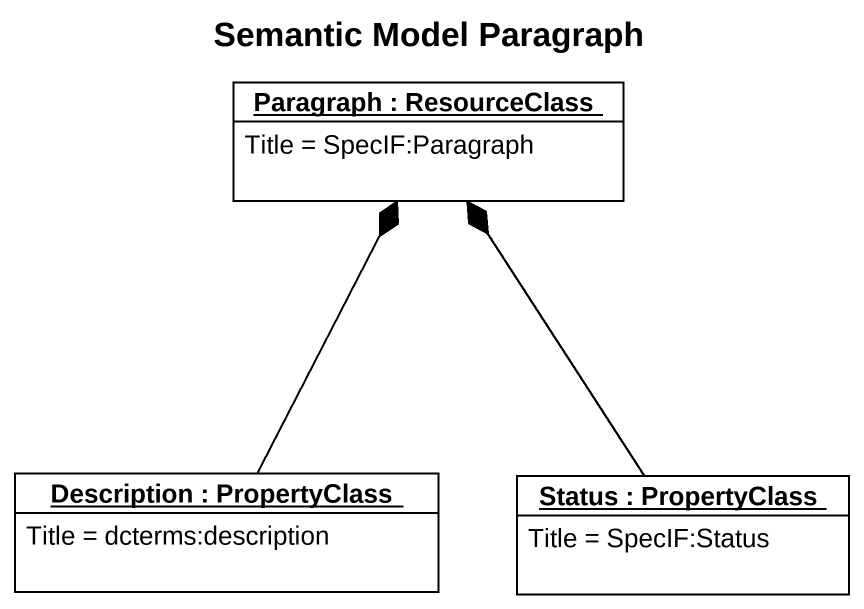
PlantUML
@startuml
title Semantic Model Paragraph
hide circle
hide empty members
object "Paragraph : ResourceClass" as Paragraph {
  Title = SpecIF:Paragraph
}
object "Description : PropertyClass" as Description {
  Title = dcterms:description
}
object "Status : PropertyClass" as Status {
  Title = SpecIF:Status
}
Description -up-* Paragraph
Status -up-* Paragraph
@enduml
